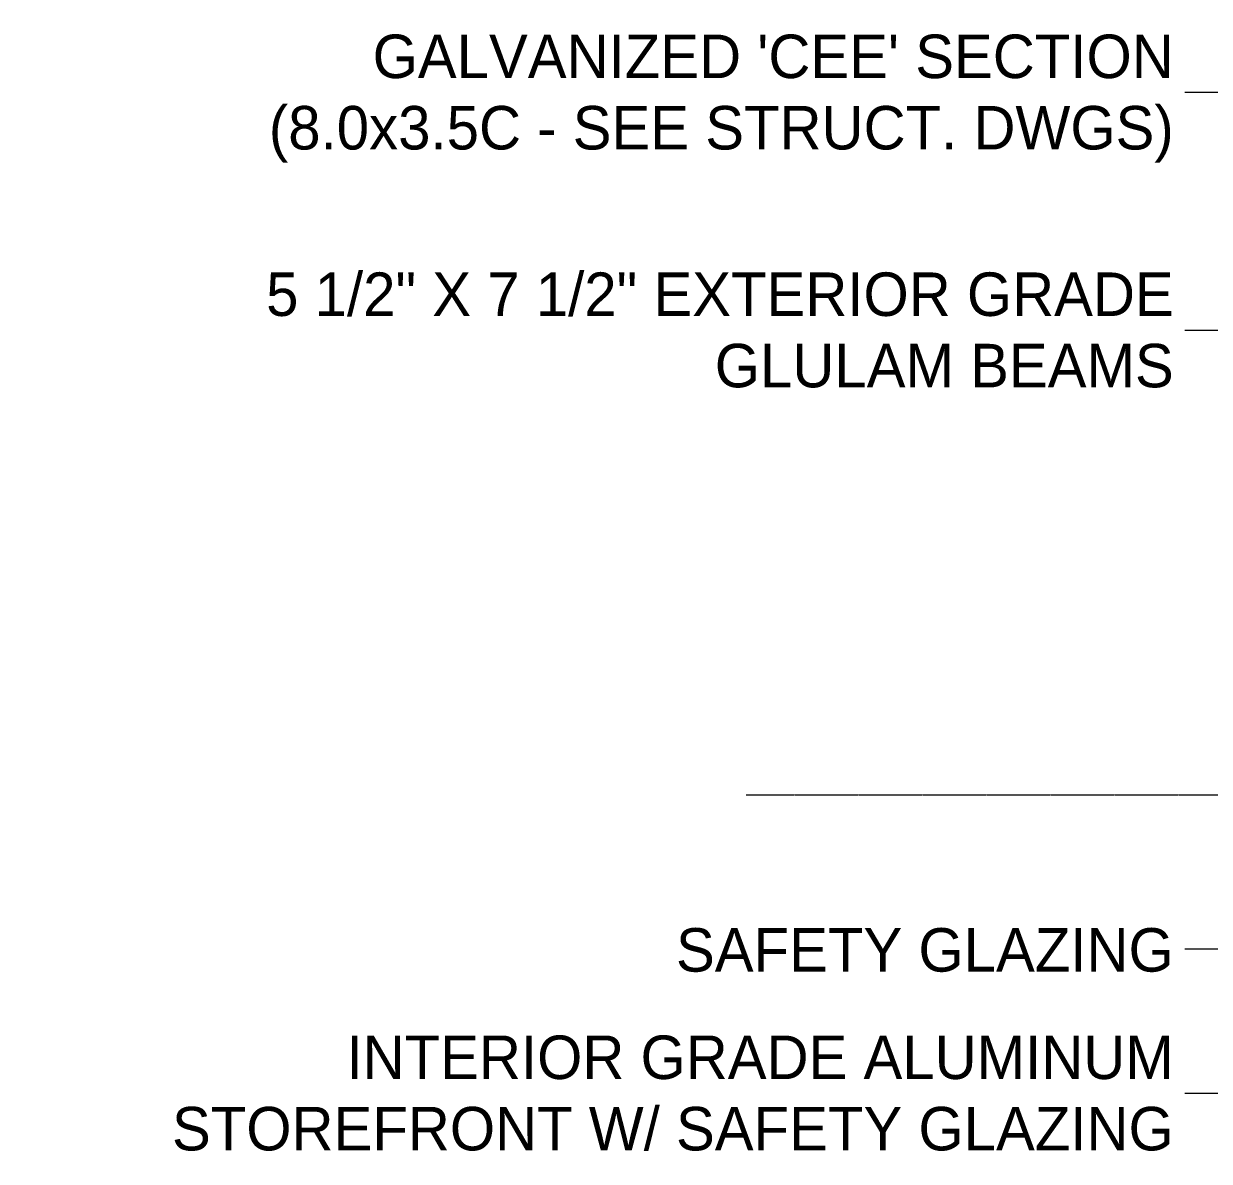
# Model space of a CAD drawing. Header units: inches. Extents: x -23445 to -52, y -314 to 853.
# Drawn here: x -5810.9 to -5340.8, y -145.2 to 305.7 of the extents above; entities that cross this region are included whole.
import ezdxf

# ---------------------------------------------------------------- set-up
doc = ezdxf.new("R2010")
doc.units = ezdxf.units.IN
doc.header["$MEASUREMENT"] = 0
doc.linetypes.add('Grid Line 1_2_', pattern=[0.875, 0.5, -0.125, 0.125, -0.125])
doc.layers.add('A-ANNO-IDEN', color=131, linetype='Continuous', lineweight=9)
doc.layers.add('A-FLOR-LEVL', color=51, linetype='Continuous', lineweight=9)
doc.styles.add('Century Gothic', font='GOTHIC.TTF', dxfattribs={"height": 17.245342})

msp = doc.modelspace()

# ---------------------------------------------------------------- linework, layer by layer
at = {"layer": 'A-ANNO-IDEN', "color": 153}
for p, q in [((-5318.17803, 278.43331), (-5354.93229, 278.43331)), ((-5318.17803, 184.15389), (-5354.93229, 184.15389)), ((-5318.17803, -61.16881), (-5354.93229, -61.16881)), ((-5318.17803, -118.3071), (-5354.93229, -118.3071))]:
    msp.add_line(p, q, dxfattribs=at)
at = {"layer": 'A-FLOR-LEVL', "linetype": 'Grid Line 1_2_'}
msp.add_line((-5524.48888, 0), (-100.03859, 0), dxfattribs=at)

# ---------------------------------------------------------------- next in the draw order: texts
at = {"layer": 'A-ANNO-IDEN', "char_height": 17.2453416, "attachment_point": 3, "line_spacing_factor": 0.984117, "style": 'Century Gothic', "bg_fill": 3, "box_fill_scale": 1.25, "bg_fill_color": 0, "bg_fill_transparency": 0}
for s, insert, width in [("GALVANIZED 'CEE' SECTION\\P(8.0x3.5C - SEE STRUCT. DWGS)", (-5354.93229, 301.39294), 410.616), ('5 1/2" X 7 1/2" EXTERIOR GRADE\\PGLULAM BEAMS', (-5354.93229, 207.11352), 425.088), ('SAFETY GLAZING', (-5354.93229, -52.78062), 225.504), ('INTERIOR GRADE ALUMINUM\\PSTOREFRONT W/ SAFETY GLAZING', (-5354.93229, -95.34748), 451.656)]:
    msp.add_mtext(s, dxfattribs=dict(at, insert=insert, width=width))

doc.saveas('drawing.dxf')
